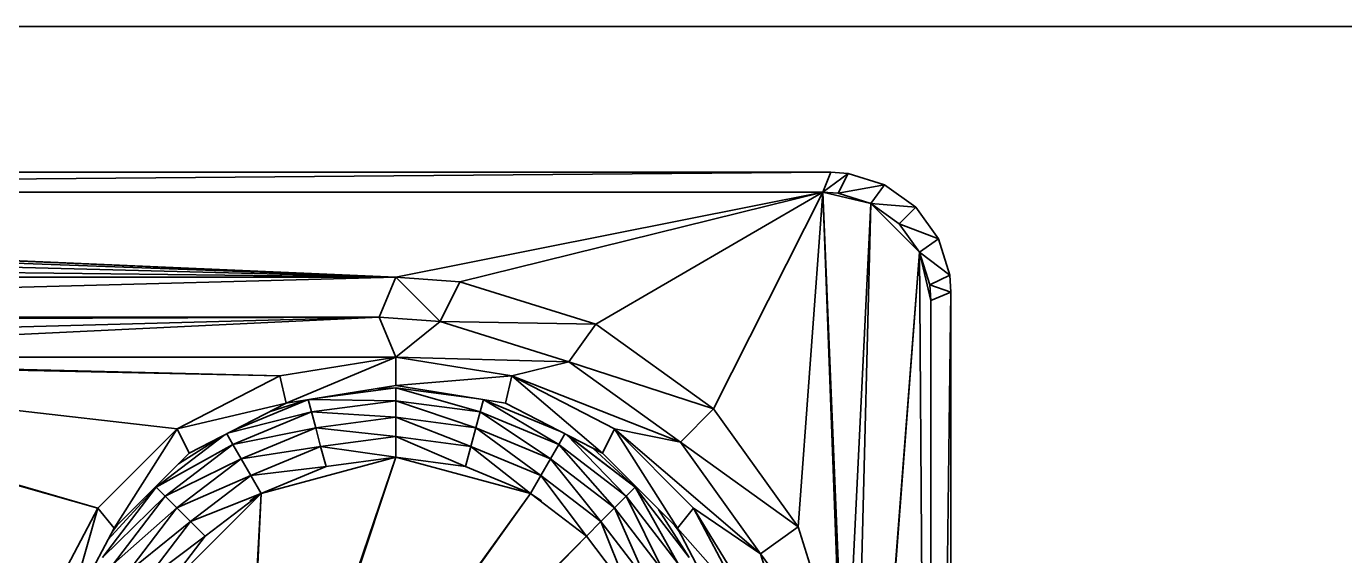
# Model space of a CAD drawing. Header units: millimetres. Extents: x -234375 to -184638, y -91483 to -70216.
# Drawn here: x -229682.9 to -229355, y -73631.7 to -73500.1 of the extents above; entities that cross this region are included whole.
import ezdxf

# ---------------------------------------------------------------- set-up
doc = ezdxf.new("R2010")
doc.units = ezdxf.units.MM
doc.header["$MEASUREMENT"] = 0
doc.layers.add('New_Drawing & Figure_Pen_No__7', color=7, linetype='Continuous', lineweight=35)

msp = doc.modelspace()

# ---------------------------------------------------------------- linework, layer by layer
at = {"layer": 'New_Drawing & Figure_Pen_No__7', "color": 7, "linetype": 'Continuous', "lineweight": 35}
for p, q in [((-228699.61, -73500.12), (-230739.68, -73500.21)), ((-230079.58, -73536.37), (-229482.76, -73536.34)), ((-229482.76, -73536.34), (-230079.58, -73536.37)), ((-230077.52, -73541.34), (-229482.76, -73536.34)), ((-229482.76, -73536.34), (-230077.52, -73541.34)), ((-229482.76, -73536.34), (-229484.82, -73541.31)), ((-229484.82, -73541.31), (-229482.76, -73536.34)), ((-229484.82, -73541.31), (-229478.5, -73536.64)), ((-229478.5, -73536.64), (-229484.82, -73541.31)), ((-229482.76, -73536.34), (-229478.5, -73536.64)), ((-229482.76, -73536.34), (-229478.5, -73536.64)), ((-229478.5, -73536.64), (-229480.98, -73541.59)), ((-229480.98, -73541.59), (-229478.5, -73536.64)), ((-229478.5, -73536.64), (-229469.47, -73539.46)), ((-229469.47, -73539.46), (-229478.5, -73536.64)), ((-229591.03, -73562.45), (-230081.37, -73541.61)), ((-229591.03, -73562.45), (-230081.37, -73541.61)), ((-229484.82, -73541.31), (-230077.52, -73541.34)), ((-230077.52, -73541.34), (-229484.82, -73541.31)), ((-229591.03, -73562.45), (-230077.52, -73541.34)), ((-229591.03, -73562.45), (-230077.52, -73541.34)), ((-229591.03, -73562.45), (-229484.82, -73541.31)), ((-229591.03, -73562.45), (-229484.82, -73541.31)), ((-229575.07, -73563.6), (-229484.82, -73541.31)), ((-229575.07, -73563.6), (-229484.82, -73541.31)), ((-229541.25, -73574.15), (-229484.82, -73541.31)), ((-229541.25, -73574.15), (-229484.82, -73541.31)), ((-229511.97, -73595.2), (-229484.82, -73541.31)), ((-229511.97, -73595.2), (-229484.82, -73541.31)), ((-229490.92, -73624.47), (-229484.82, -73541.31)), ((-229490.92, -73624.47), (-229484.82, -73541.31)), ((-229480.37, -73658.29), (-229484.82, -73541.31)), ((-229479.22, -73674.25), (-229484.82, -73541.31)), ((-229480.37, -73658.29), (-229484.82, -73541.31)), ((-229479.22, -73674.25), (-229484.82, -73541.31)), ((-229484.82, -73541.31), (-229472.83, -73544.13)), ((-229480.98, -73541.59), (-229484.82, -73541.31)), ((-229480.98, -73541.59), (-229469.47, -73539.46)), ((-229480.98, -73541.59), (-229469.47, -73539.46)), ((-229472.83, -73544.13), (-229480.98, -73541.59)), ((-229472.83, -73544.13), (-229469.47, -73539.46)), ((-229472.83, -73544.13), (-229469.47, -73539.46)), ((-229461.66, -73545.08), (-229469.47, -73539.46)), ((-229469.47, -73539.46), (-229461.66, -73545.08)), ((-229591.03, -73562.45), (-230089.51, -73544.16)), ((-229591.03, -73562.45), (-230089.51, -73544.16)), ((-229479.22, -73674.25), (-229472.83, -73544.13)), ((-229479.22, -73796.3), (-229472.83, -73544.13)), ((-229479.22, -73674.25), (-229472.83, -73544.13)), ((-229479.22, -73796.3), (-229472.83, -73544.13)), ((-229472.83, -73544.13), (-229460.71, -73556.25)), ((-229472.83, -73544.13), (-229465.78, -73549.2)), ((-229472.83, -73544.13), (-229460.71, -73556.25)), ((-229461.66, -73545.08), (-229472.83, -73544.13)), ((-229465.78, -73549.2), (-229472.83, -73544.13)), ((-229461.66, -73545.08), (-229472.83, -73544.13)), ((-229461.66, -73545.08), (-229465.78, -73549.2)), ((-229465.78, -73549.2), (-229461.66, -73545.08)), ((-229456.04, -73552.89), (-229461.66, -73545.08)), ((-229461.66, -73545.08), (-229456.04, -73552.89)), ((-229456.04, -73552.89), (-229465.78, -73549.2)), ((-229460.71, -73556.25), (-229465.78, -73549.2)), ((-229465.78, -73549.2), (-229460.71, -73556.25)), ((-229465.78, -73549.2), (-229456.04, -73552.89)), ((-229591.03, -73562.45), (-230096.56, -73549.23)), ((-229591.03, -73562.45), (-230096.56, -73549.23)), ((-229456.04, -73552.89), (-229460.71, -73556.25)), ((-229460.71, -73556.25), (-229456.04, -73552.89)), ((-229456.04, -73552.89), (-229453.22, -73561.92)), ((-229456.04, -73552.89), (-229453.22, -73561.92)), ((-229591.03, -73562.45), (-230101.63, -73556.28)), ((-229591.03, -73562.45), (-230101.63, -73556.28)), ((-229479.92, -73808.79), (-229460.71, -73556.25)), ((-229479.92, -73808.79), (-229460.71, -73556.25)), ((-229479.22, -73796.3), (-229460.71, -73556.25)), ((-229479.22, -73796.3), (-229460.71, -73556.25)), ((-229460.71, -73556.25), (-229457.89, -73568.24)), ((-229460.71, -73556.25), (-229458.15, -73945.95)), ((-229460.71, -73556.25), (-229458.15, -73945.95)), ((-229460.71, -73556.25), (-229453.22, -73561.92)), ((-229453.22, -73561.92), (-229460.71, -73556.25)), ((-229458.17, -73564.39), (-229460.71, -73556.25)), ((-229453.22, -73561.92), (-229458.17, -73564.39)), ((-229458.17, -73564.39), (-229453.22, -73561.92)), ((-229452.92, -73566.18), (-229453.22, -73561.92)), ((-229453.22, -73561.92), (-229452.92, -73566.18)), ((-229591.03, -73562.45), (-229966.43, -73562.47)), ((-229966.43, -73562.47), (-229591.03, -73562.45)), ((-229962.31, -73572.42), (-229591.03, -73562.45)), ((-229591.03, -73562.45), (-229962.31, -73572.42)), ((-229595.15, -73572.4), (-229591.03, -73562.45)), ((-229595.15, -73572.4), (-229591.03, -73562.45)), ((-229575.07, -73563.6), (-229591.03, -73562.45)), ((-229580.02, -73573.49), (-229591.03, -73562.45)), ((-229575.07, -73563.6), (-229591.03, -73562.45)), ((-229591.03, -73562.45), (-229580.02, -73573.49)), ((-229575.07, -73563.6), (-229580.02, -73573.49)), ((-229575.07, -73563.6), (-229580.02, -73573.49)), ((-229541.25, -73574.15), (-229575.07, -73563.6)), ((-229541.25, -73574.15), (-229575.07, -73563.6)), ((-229458.17, -73564.39), (-229452.92, -73566.18)), ((-229457.89, -73568.24), (-229458.17, -73564.39)), ((-229458.17, -73564.39), (-229452.92, -73566.18)), ((-229457.89, -73568.24), (-229458.15, -73945.95)), ((-229457.89, -73568.24), (-229458.15, -73945.95)), ((-229457.89, -73568.24), (-229452.92, -73566.18)), ((-229457.89, -73568.24), (-229452.92, -73566.18)), ((-229457.88, -73942.11), (-229457.89, -73568.24)), ((-229457.89, -73568.24), (-229457.88, -73942.11)), ((-229457.88, -73942.11), (-229452.92, -73566.18)), ((-229457.88, -73942.11), (-229452.92, -73566.18)), ((-229452.9, -73944.16), (-229452.92, -73566.18)), ((-229452.92, -73566.18), (-229452.9, -73944.16)), ((-229595.15, -73572.4), (-229978.17, -73573.56)), ((-229978.17, -73573.56), (-229595.15, -73572.4)), ((-229966.43, -73582.37), (-229595.15, -73572.4)), ((-229966.43, -73582.37), (-229595.15, -73572.4)), ((-229595.15, -73572.4), (-229962.31, -73572.42)), ((-229595.15, -73572.4), (-229962.31, -73572.42)), ((-229804.79, -73582.36), (-229595.15, -73572.4)), ((-229595.15, -73572.4), (-229804.79, -73582.36)), ((-229595.15, -73572.4), (-229580.02, -73573.49)), ((-229595.15, -73572.4), (-229591.03, -73582.35)), ((-229591.03, -73582.35), (-229595.15, -73572.4)), ((-229595.15, -73572.4), (-229580.02, -73573.49)), ((-229591.03, -73582.35), (-229580.02, -73573.49)), ((-229591.03, -73582.35), (-229580.02, -73573.49)), ((-229547.96, -73583.48), (-229580.02, -73573.49)), ((-229541.25, -73574.15), (-229580.02, -73573.49)), ((-229541.25, -73574.15), (-229580.02, -73573.49)), ((-229580.02, -73573.49), (-229547.96, -73583.48)), ((-229547.96, -73583.48), (-229541.25, -73574.15)), ((-229547.96, -73583.48), (-229541.25, -73574.15)), ((-229511.97, -73595.2), (-229541.25, -73574.15)), ((-229511.97, -73595.2), (-229541.25, -73574.15)), ((-229804.79, -73582.36), (-229591.03, -73582.35)), ((-229804.79, -73582.36), (-229591.03, -73582.35)), ((-229804.79, -73582.36), (-229619.87, -73586.99)), ((-229804.79, -73582.36), (-229619.87, -73586.99)), ((-229790.94, -73583.35), (-229665.12, -73619.87)), ((-229790.94, -73583.35), (-229645.41, -73600.16)), ((-229790.94, -73583.35), (-229665.12, -73619.87)), ((-229790.94, -73583.35), (-229619.87, -73586.99)), ((-229790.94, -73583.35), (-229645.41, -73600.16)), ((-229619.87, -73586.99), (-229790.94, -73583.35)), ((-229591.03, -73582.35), (-229619.87, -73586.99)), ((-229619.87, -73586.99), (-229591.03, -73582.35)), ((-229618.31, -73593.77), (-229591.03, -73582.35)), ((-229591.03, -73582.35), (-229618.31, -73593.77)), ((-229591.03, -73582.35), (-229547.96, -73583.48)), ((-229591.03, -73582.35), (-229562.19, -73586.99)), ((-229591.03, -73582.35), (-229547.96, -73583.48)), ((-229591.03, -73589.38), (-229591.03, -73582.35)), ((-229562.19, -73586.99), (-229591.03, -73582.35)), ((-229591.03, -73582.35), (-229591.03, -73589.38)), ((-229562.19, -73586.99), (-229547.96, -73583.48)), ((-229547.96, -73583.48), (-229562.19, -73586.99)), ((-229547.96, -73583.48), (-229520.21, -73603.44)), ((-229520.21, -73603.44), (-229547.96, -73583.48)), ((-229511.97, -73595.2), (-229547.96, -73583.48)), ((-229547.96, -73583.48), (-229511.97, -73595.2)), ((-229619.87, -73586.99), (-229645.41, -73600.16)), ((-229645.41, -73600.16), (-229619.87, -73586.99)), ((-229619.87, -73586.99), (-229618.31, -73593.77)), ((-229618.31, -73593.77), (-229619.87, -73586.99)), ((-229562.19, -73586.99), (-229591.03, -73589.38)), ((-229562.19, -73586.99), (-229591.03, -73589.38)), ((-229562.19, -73586.99), (-229563.75, -73593.77)), ((-229563.75, -73593.77), (-229562.19, -73586.99)), ((-229536.65, -73600.16), (-229562.19, -73586.99)), ((-229562.19, -73586.99), (-229539.6, -73606.23)), ((-229539.6, -73606.23), (-229562.19, -73586.99)), ((-229562.19, -73586.99), (-229520.21, -73603.44)), ((-229562.19, -73586.99), (-229536.65, -73600.16)), ((-229562.19, -73586.99), (-229520.21, -73603.44)), ((-229591.03, -73589.38), (-229618.31, -73593.77)), ((-229591.03, -73589.99), (-229611.7, -73592.71)), ((-229611.7, -73592.71), (-229591.03, -73589.99)), ((-229596.15, -73590.21), (-229591.03, -73589.99)), ((-229596.15, -73590.21), (-229591.03, -73589.99)), ((-229563.75, -73593.77), (-229591.03, -73589.38)), ((-229591.03, -73589.99), (-229591.03, -73593.15)), ((-229591.03, -73589.99), (-229591.03, -73593.15)), ((-229591.03, -73589.99), (-229570.04, -73595.91)), ((-229570.37, -73592.71), (-229591.03, -73589.99)), ((-229591.03, -73589.99), (-229570.04, -73595.91)), ((-229591.03, -73589.99), (-229570.37, -73592.71)), ((-229761.61, -73592.5), (-229665.12, -73619.87)), ((-229665.12, -73619.87), (-229761.61, -73592.5)), ((-229618.31, -73593.77), (-229645.41, -73600.16)), ((-229645.41, -73600.16), (-229618.31, -73593.77)), ((-229618.31, -73593.77), (-229642.47, -73606.23)), ((-229612.98, -73592.91), (-229631.62, -73600.64)), ((-229631.62, -73600.64), (-229612.98, -73592.91)), ((-229622.3, -73595.83), (-229613.06, -73592.93)), ((-229622.3, -73595.83), (-229613.06, -73592.93)), ((-229612.83, -73592.89), (-229612.02, -73595.91)), ((-229612.83, -73592.89), (-229612.02, -73595.91)), ((-229612.65, -73592.86), (-229591.03, -73593.15)), ((-229612.65, -73592.86), (-229591.03, -73593.15)), ((-229612.02, -73595.91), (-229591.03, -73593.15)), ((-229591.03, -73593.15), (-229612.02, -73595.91)), ((-229591.03, -73593.15), (-229570.04, -73595.91)), ((-229591.03, -73593.15), (-229591.03, -73597.27)), ((-229591.03, -73593.15), (-229591.03, -73597.27)), ((-229591.03, -73593.15), (-229571.11, -73599.89)), ((-229570.04, -73595.91), (-229591.03, -73593.15)), ((-229591.03, -73593.15), (-229571.11, -73599.89)), ((-229569.23, -73592.89), (-229570.04, -73595.91)), ((-229569.23, -73592.89), (-229570.04, -73595.91)), ((-229569.14, -73592.9), (-229550.48, -73604.01)), ((-229569.14, -73592.9), (-229550.48, -73604.01)), ((-229550.44, -73600.63), (-229569.09, -73592.91)), ((-229569.09, -73592.91), (-229550.44, -73600.63)), ((-229539.6, -73606.23), (-229563.75, -73593.77)), ((-229632.57, -73601.13), (-229612.02, -73595.91)), ((-229632.57, -73601.13), (-229612.02, -73595.91)), ((-229631.59, -73604.02), (-229612.02, -73595.91)), ((-229612.02, -73595.91), (-229631.59, -73604.02)), ((-229612.02, -73595.91), (-229610.96, -73599.89)), ((-229612.02, -73595.91), (-229591.03, -73597.27)), ((-229612.02, -73595.91), (-229591.03, -73597.27)), ((-229612.02, -73595.91), (-229610.96, -73599.89)), ((-229610.96, -73599.89), (-229591.03, -73597.27)), ((-229591.03, -73597.27), (-229610.96, -73599.89)), ((-229591.03, -73597.27), (-229591.03, -73602.07)), ((-229591.03, -73597.27), (-229571.11, -73599.89)), ((-229591.03, -73597.27), (-229591.03, -73602.07)), ((-229591.03, -73597.27), (-229572.35, -73604.53)), ((-229571.11, -73599.89), (-229591.03, -73597.27)), ((-229591.03, -73597.27), (-229572.35, -73604.53)), ((-229570.04, -73595.91), (-229571.11, -73599.89)), ((-229570.04, -73595.91), (-229571.11, -73599.89)), ((-229570.04, -73595.91), (-229550.48, -73604.01)), ((-229570.04, -73595.91), (-229552.54, -73607.58)), ((-229550.48, -73604.01), (-229570.04, -73595.91)), ((-229570.04, -73595.91), (-229552.54, -73607.58)), ((-229511.97, -73595.2), (-229520.21, -73603.44)), ((-229520.21, -73603.44), (-229511.97, -73595.2)), ((-229511.97, -73595.2), (-229490.92, -73624.47)), ((-229490.92, -73624.47), (-229511.97, -73595.2)), ((-229645.41, -73600.16), (-229665.12, -73619.87)), ((-229665.12, -73619.87), (-229645.41, -73600.16)), ((-229661.11, -73624.87), (-229645.41, -73600.16)), ((-229645.41, -73600.16), (-229661.11, -73624.87)), ((-229645.41, -73600.16), (-229642.47, -73606.23)), ((-229645.41, -73600.16), (-229642.47, -73606.23)), ((-229633.1, -73601.4), (-229631.59, -73604.02)), ((-229633.1, -73601.4), (-229631.59, -73604.02)), ((-229631.59, -73604.02), (-229610.96, -73599.89)), ((-229631.59, -73604.02), (-229610.96, -73599.89)), ((-229629.53, -73607.59), (-229610.96, -73599.89)), ((-229610.96, -73599.89), (-229629.53, -73607.59)), ((-229610.96, -73599.89), (-229609.72, -73604.53)), ((-229610.96, -73599.89), (-229591.03, -73602.07)), ((-229610.96, -73599.89), (-229591.03, -73602.07)), ((-229610.96, -73599.89), (-229609.72, -73604.53)), ((-229571.11, -73599.89), (-229572.35, -73604.53)), ((-229571.11, -73599.89), (-229572.35, -73604.53)), ((-229571.11, -73599.89), (-229552.54, -73607.58)), ((-229571.11, -73599.89), (-229554.94, -73611.74)), ((-229552.54, -73607.58), (-229571.11, -73599.89)), ((-229571.11, -73599.89), (-229554.94, -73611.74)), ((-229548.97, -73601.4), (-229550.48, -73604.01)), ((-229548.97, -73601.4), (-229550.48, -73604.01)), ((-229548.59, -73601.59), (-229533.68, -73616.9)), ((-229548.59, -73601.59), (-229533.68, -73616.9)), ((-229536.65, -73600.16), (-229539.6, -73606.23)), ((-229539.6, -73606.23), (-229536.65, -73600.16)), ((-229536.65, -73600.16), (-229500.26, -73631.19)), ((-229536.65, -73600.16), (-229516.95, -73619.86)), ((-229536.65, -73600.16), (-229520.21, -73603.44)), ((-229536.65, -73600.16), (-229500.26, -73631.19)), ((-229520.21, -73603.44), (-229536.65, -73600.16)), ((-229516.95, -73619.86), (-229536.65, -73600.16)), ((-229536.65, -73600.16), (-229520.95, -73624.86)), ((-229520.95, -73624.86), (-229536.65, -73600.16)), ((-229633.79, -73601.76), (-229650.62, -73614.67)), ((-229650.62, -73614.67), (-229633.79, -73601.76)), ((-229650.62, -73614.67), (-229631.59, -73604.02)), ((-229650.62, -73614.67), (-229631.59, -73604.02)), ((-229648.38, -73616.91), (-229631.59, -73604.02)), ((-229631.59, -73604.02), (-229648.38, -73616.91)), ((-229645.1, -73608.86), (-229634.48, -73602.11)), ((-229645.1, -73608.86), (-229634.48, -73602.11)), ((-229631.59, -73604.02), (-229629.53, -73607.59)), ((-229631.59, -73604.02), (-229629.53, -73607.59)), ((-229629.53, -73607.59), (-229609.72, -73604.53)), ((-229629.53, -73607.59), (-229609.72, -73604.53)), ((-229627.13, -73611.74), (-229609.72, -73604.53)), ((-229609.72, -73604.53), (-229627.13, -73611.74)), ((-229609.72, -73604.53), (-229591.03, -73602.07)), ((-229591.03, -73602.07), (-229609.72, -73604.53)), ((-229609.72, -73604.53), (-229608.38, -73609.5)), ((-229609.72, -73604.53), (-229591.03, -73607.22)), ((-229609.72, -73604.53), (-229591.03, -73607.22)), ((-229609.72, -73604.53), (-229608.38, -73609.5)), ((-229591.03, -73602.07), (-229591.03, -73607.22)), ((-229591.03, -73602.07), (-229572.35, -73604.53)), ((-229591.03, -73602.07), (-229591.03, -73607.22)), ((-229591.03, -73602.07), (-229573.68, -73609.5)), ((-229572.35, -73604.53), (-229591.03, -73602.07)), ((-229591.03, -73602.07), (-229573.68, -73609.5)), ((-229572.35, -73604.53), (-229573.68, -73609.5)), ((-229572.35, -73604.53), (-229573.68, -73609.5)), ((-229572.35, -73604.53), (-229554.94, -73611.74)), ((-229572.35, -73604.53), (-229557.51, -73616.2)), ((-229554.94, -73611.74), (-229572.35, -73604.53)), ((-229572.35, -73604.53), (-229557.51, -73616.2)), ((-229550.48, -73604.01), (-229552.54, -73607.58)), ((-229550.48, -73604.01), (-229552.54, -73607.58)), ((-229550.48, -73604.01), (-229533.68, -73616.9)), ((-229550.48, -73604.01), (-229536.59, -73619.82)), ((-229533.68, -73616.9), (-229550.48, -73604.01)), ((-229550.48, -73604.01), (-229536.59, -73619.82)), ((-229548.27, -73601.75), (-229531.44, -73614.67)), ((-229531.44, -73614.67), (-229548.27, -73601.76)), ((-229500.26, -73631.19), (-229520.21, -73603.44)), ((-229490.92, -73624.47), (-229520.21, -73603.44)), ((-229520.21, -73603.44), (-229500.26, -73631.19)), ((-229520.21, -73603.44), (-229490.92, -73624.47)), ((-229661.11, -73624.87), (-229642.47, -73606.23)), ((-229648.38, -73616.91), (-229629.53, -73607.59)), ((-229648.38, -73616.91), (-229629.53, -73607.59)), ((-229645.47, -73619.82), (-229629.53, -73607.59)), ((-229629.53, -73607.59), (-229645.47, -73619.82)), ((-229629.53, -73607.59), (-229627.13, -73611.74)), ((-229629.53, -73607.59), (-229627.13, -73611.74)), ((-229591.03, -73607.22), (-229624.55, -73616.2)), ((-229624.55, -73616.2), (-229591.03, -73607.22)), ((-229591.03, -73607.22), (-229621.03, -73695.28)), ((-229591.03, -73607.22), (-229621.03, -73695.28)), ((-229591.03, -73607.22), (-229620.13, -73694.38)), ((-229620.13, -73694.38), (-229591.03, -73607.22)), ((-229608.38, -73609.5), (-229591.03, -73607.22)), ((-229608.38, -73609.5), (-229591.03, -73607.22)), ((-229608.38, -73609.5), (-229591.03, -73607.22)), ((-229557.51, -73616.2), (-229591.03, -73607.22)), ((-229591.03, -73607.22), (-229573.68, -73609.5)), ((-229591.03, -73607.22), (-229573.68, -73609.5)), ((-229573.68, -73609.5), (-229591.03, -73607.22)), ((-229591.03, -73607.22), (-229557.51, -73616.2)), ((-229552.54, -73607.58), (-229554.94, -73611.74)), ((-229552.54, -73607.58), (-229554.94, -73611.74)), ((-229552.54, -73607.58), (-229536.59, -73619.82)), ((-229552.54, -73607.58), (-229539.98, -73623.21)), ((-229536.59, -73619.82), (-229552.54, -73607.58)), ((-229552.54, -73607.58), (-229539.98, -73623.21)), ((-229541.96, -73605.01), (-229531.44, -73614.67)), ((-229541.96, -73605.01), (-229531.44, -73614.67)), ((-229539.6, -73606.23), (-229520.95, -73624.86)), ((-229627.13, -73611.74), (-229608.38, -73609.5)), ((-229627.13, -73611.74), (-229608.38, -73609.5)), ((-229608.38, -73609.5), (-229624.55, -73616.2)), ((-229624.55, -73616.2), (-229608.38, -73609.5)), ((-229624.55, -73616.2), (-229608.38, -73609.5)), ((-229573.68, -73609.5), (-229557.51, -73616.2)), ((-229573.68, -73609.5), (-229557.51, -73616.2)), ((-229573.68, -73609.5), (-229557.51, -73616.2)), ((-229650.62, -73614.67), (-229664.01, -73632.13)), ((-229664.01, -73632.13), (-229650.62, -73614.67)), ((-229662.64, -73627.77), (-229650.62, -73614.67)), ((-229662.64, -73627.77), (-229650.62, -73614.67)), ((-229650.62, -73614.67), (-229648.38, -73616.91)), ((-229650.62, -73614.67), (-229648.38, -73616.91)), ((-229645.47, -73619.82), (-229627.13, -73611.74)), ((-229645.47, -73619.82), (-229627.13, -73611.74)), ((-229642.08, -73623.21), (-229627.13, -73611.74)), ((-229627.13, -73611.74), (-229642.08, -73623.21)), ((-229627.13, -73611.74), (-229624.55, -73616.2)), ((-229627.13, -73611.74), (-229624.55, -73616.2)), ((-229554.94, -73611.74), (-229557.51, -73616.2)), ((-229554.94, -73611.74), (-229557.51, -73616.2)), ((-229554.94, -73611.74), (-229543.62, -73626.85)), ((-229539.98, -73623.21), (-229554.94, -73611.74)), ((-229554.94, -73611.74), (-229543.62, -73626.85)), ((-229554.94, -73611.74), (-229539.98, -73623.21)), ((-229531.44, -73614.67), (-229533.68, -73616.9)), ((-229531.44, -73614.67), (-229533.68, -73616.9)), ((-229531.44, -73614.67), (-229520.79, -73633.7)), ((-229518.05, -73632.12), (-229531.44, -73614.67)), ((-229531.44, -73614.67), (-229520.79, -73633.7)), ((-229531.44, -73614.67), (-229518.05, -73632.12)), ((-229664.01, -73632.13), (-229648.38, -73616.91)), ((-229664.01, -73632.13), (-229648.38, -73616.91)), ((-229661.27, -73633.71), (-229648.38, -73616.91)), ((-229648.38, -73616.91), (-229661.27, -73633.71)), ((-229649.09, -73640.74), (-229624.55, -73616.2)), ((-229624.55, -73616.2), (-229649.09, -73640.74)), ((-229648.38, -73616.91), (-229645.47, -73619.82)), ((-229648.38, -73616.91), (-229645.47, -73619.82)), ((-229642.08, -73623.21), (-229624.55, -73616.2)), ((-229642.08, -73623.21), (-229624.55, -73616.2)), ((-229638.44, -73626.85), (-229624.55, -73616.2)), ((-229638.44, -73626.85), (-229624.55, -73616.2)), ((-229638.44, -73626.85), (-229624.55, -73616.2)), ((-229624.55, -73616.2), (-229629.42, -73704.92)), ((-229624.55, -73616.2), (-229629.42, -73704.92)), ((-229624.55, -73616.2), (-229628.69, -73703.77)), ((-229628.69, -73703.77), (-229624.55, -73616.2)), ((-229627.3, -73618.04), (-229624.55, -73616.2)), ((-229557.51, -73616.2), (-229609.26, -73687.93)), ((-229557.51, -73616.2), (-229609.26, -73687.93)), ((-229557.51, -73616.2), (-229608.84, -73687.78)), ((-229608.84, -73687.78), (-229557.51, -73616.2)), ((-229557.51, -73616.2), (-229543.62, -73626.85)), ((-229554.76, -73618.03), (-229557.51, -73616.2)), ((-229557.51, -73616.2), (-229543.62, -73626.85)), ((-229543.62, -73626.85), (-229557.51, -73616.2)), ((-229533.68, -73616.9), (-229536.59, -73619.82)), ((-229533.68, -73616.9), (-229536.59, -73619.82)), ((-229533.68, -73616.9), (-229520.79, -73633.7)), ((-229533.68, -73616.9), (-229524.36, -73635.76)), ((-229520.79, -73633.7), (-229533.68, -73616.9)), ((-229533.68, -73616.9), (-229524.36, -73635.76)), ((-229677.63, -73643.48), (-229665.12, -73619.87)), ((-229665.12, -73619.87), (-229677.63, -73643.48)), ((-229672.94, -73647.2), (-229665.12, -73619.87)), ((-229672.94, -73647.2), (-229665.12, -73619.87)), ((-229665.12, -73619.87), (-229661.11, -73624.87)), ((-229665.12, -73619.87), (-229661.11, -73624.87)), ((-229661.27, -73633.71), (-229645.47, -73619.82)), ((-229661.27, -73633.71), (-229645.47, -73619.82)), ((-229657.71, -73635.77), (-229645.47, -73619.82)), ((-229645.47, -73619.82), (-229657.71, -73635.77)), ((-229645.47, -73619.82), (-229642.08, -73623.21)), ((-229645.47, -73619.82), (-229642.08, -73623.21)), ((-229536.59, -73619.82), (-229539.98, -73623.21)), ((-229536.59, -73619.82), (-229539.98, -73623.21)), ((-229536.59, -73619.82), (-229524.36, -73635.76)), ((-229536.59, -73619.82), (-229528.51, -73638.16)), ((-229524.36, -73635.76), (-229536.59, -73619.82)), ((-229536.59, -73619.82), (-229528.51, -73638.16)), ((-229525.64, -73620.18), (-229518.05, -73632.12)), ((-229525.64, -73620.18), (-229518.05, -73632.12)), ((-229516.95, -73619.86), (-229520.95, -73624.86)), ((-229516.95, -73619.86), (-229520.95, -73624.86)), ((-229516.95, -73619.86), (-229504.43, -73643.47)), ((-229516.95, -73619.86), (-229490.26, -73663.24)), ((-229516.95, -73619.86), (-229504.43, -73643.47)), ((-229516.95, -73619.86), (-229500.26, -73631.19)), ((-229516.95, -73619.86), (-229490.26, -73663.24)), ((-229500.26, -73631.19), (-229516.95, -73619.86)), ((-229661.51, -73625.63), (-229660.34, -73624.1)), ((-229660.34, -73624.1), (-229661.51, -73625.63)), ((-229657.71, -73635.77), (-229642.08, -73623.21)), ((-229657.71, -73635.77), (-229642.08, -73623.21)), ((-229653.55, -73638.17), (-229642.08, -73623.21)), ((-229642.08, -73623.21), (-229653.55, -73638.17)), ((-229642.08, -73623.21), (-229638.44, -73626.85)), ((-229642.08, -73623.21), (-229638.44, -73626.85)), ((-229539.98, -73623.21), (-229543.62, -73626.85)), ((-229539.98, -73623.21), (-229543.62, -73626.85)), ((-229539.98, -73623.21), (-229528.51, -73638.16)), ((-229539.98, -73623.21), (-229532.97, -73640.73)), ((-229528.51, -73638.16), (-229539.98, -73623.21)), ((-229539.98, -73623.21), (-229532.97, -73640.73)), ((-229520.55, -73625.62), (-229521.72, -73624.09)), ((-229521.72, -73624.09), (-229520.55, -73625.62)), ((-229490.92, -73624.47), (-229500.26, -73631.19)), ((-229500.26, -73631.19), (-229490.92, -73624.47)), ((-229490.92, -73624.47), (-229480.37, -73658.29)), ((-229480.37, -73658.29), (-229490.92, -73624.47)), ((-229672.94, -73647.2), (-229661.11, -73624.87)), ((-229653.55, -73638.17), (-229638.44, -73626.85)), ((-229653.55, -73638.17), (-229638.44, -73626.85)), ((-229638.44, -73626.85), (-229649.09, -73640.74)), ((-229649.09, -73640.74), (-229638.44, -73626.85)), ((-229649.09, -73640.74), (-229638.44, -73626.85)), ((-229543.62, -73626.85), (-229602.42, -73685.48)), ((-229543.62, -73626.85), (-229602.42, -73685.48)), ((-229543.62, -73626.85), (-229600.3, -73684.96)), ((-229600.3, -73684.96), (-229543.62, -73626.85)), ((-229543.62, -73626.85), (-229532.97, -73640.73)), ((-229532.97, -73640.73), (-229543.62, -73626.85)), ((-229543.62, -73626.85), (-229532.97, -73640.73)), ((-229520.95, -73624.86), (-229504.43, -73643.47)), ((-229509.12, -73647.19), (-229520.95, -73624.86)), ((-229504.43, -73643.47), (-229520.95, -73624.86)), ((-229509.12, -73647.19), (-229520.95, -73624.86)), ((-229500.26, -73631.19), (-229480.37, -73658.29)), ((-229500.26, -73631.19), (-229490.26, -73663.24)), ((-229490.26, -73663.24), (-229500.26, -73631.19)), ((-229480.37, -73658.29), (-229500.26, -73631.19))]:
    msp.add_line(p, q, dxfattribs=at)

doc.saveas('drawing.dxf')
